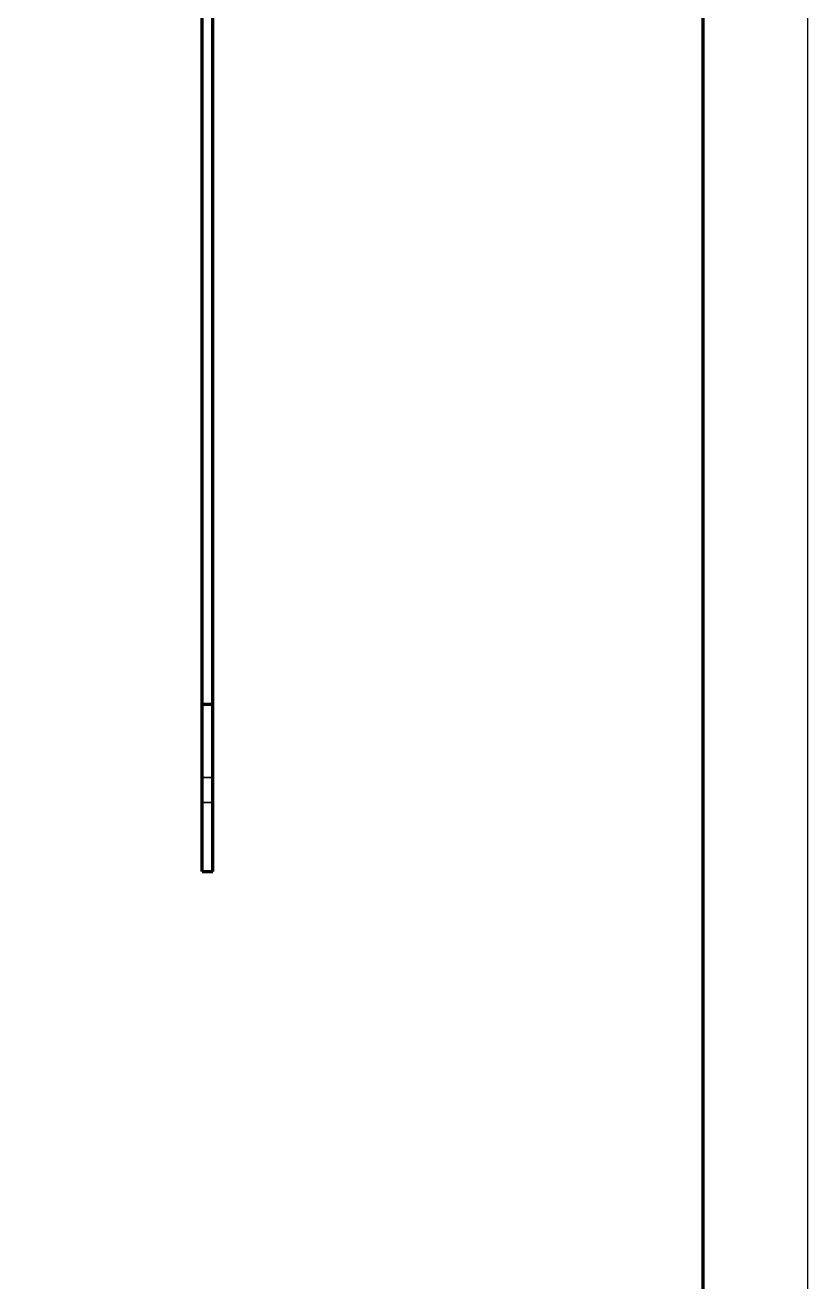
# Model space of a CAD drawing. Header units: millimetres. Extents: x 0 to 420, y 0 to 297.
# Drawn here: x 382.6 to 420, y 104.5 to 164.5 of the extents above; entities that cross this region are included whole.
import ezdxf

# ---------------------------------------------------------------- set-up
doc = ezdxf.new("R2010")
doc.units = ezdxf.units.MM
doc.linetypes.add('DASHED', pattern=[1.524, 1.27, -0.254])

msp = doc.modelspace()

# ---------------------------------------------------------------- linework, layer by layer
at = {"color": 1, "lineweight": 70}
for p, q in [((391.094, 132.1), (391.094, 256.5)), ((391.594, 132.1), (391.594, 256.5)), ((391.094, 124.1), (391.094, 132.1)), ((391.094, 132.1), (391.594, 132.1)), ((391.594, 124.1), (391.594, 132.1)), ((391.094, 124.1), (391.594, 124.1))]:
    msp.add_line(p, q, dxfattribs=at)
at = {"color": 5, "linetype": 'DASHED', "lineweight": 35}
for p, q in [((391.094, 132.1), (391.094, 256.5)), ((391.594, 132.1), (391.594, 256.5)), ((391.094, 184.1), (391.094, 124.1)), ((391.094, 124.1), (391.094, 184.1)), ((391.594, 124.1), (391.594, 184.1)), ((391.594, 184.1), (391.594, 124.1)), ((391.094, 163.314), (391.094, 163.324)), ((391.094, 163.324), (391.094, 163.324)), ((391.094, 163.324), (391.094, 163.322)), ((391.094, 163.322), (391.094, 163.324)), ((391.094, 163.324), (391.094, 163.324)), ((391.094, 163.324), (391.094, 163.314)), ((391.094, 163.322), (391.094, 163.32)), ((391.094, 163.32), (391.094, 163.322)), ((391.094, 163.32), (391.094, 163.317)), ((391.094, 163.317), (391.094, 163.32)), ((391.094, 163.317), (391.094, 163.313)), ((391.094, 163.313), (391.094, 163.317)), ((391.094, 163.283), (391.094, 163.314)), ((391.094, 163.314), (391.094, 163.283)), ((391.094, 163.313), (391.094, 163.308)), ((391.094, 163.308), (391.094, 163.313)), ((391.094, 163.308), (391.094, 163.302)), ((391.094, 163.302), (391.094, 163.308)), ((391.094, 163.302), (391.094, 163.296)), ((391.094, 163.296), (391.094, 163.302)), ((391.094, 163.296), (391.094, 163.288)), ((391.094, 163.288), (391.094, 163.296)), ((391.094, 163.288), (391.094, 163.28)), ((391.094, 163.28), (391.094, 163.288)), ((391.094, 163.233), (391.094, 163.283)), ((391.094, 163.283), (391.094, 163.233)), ((391.094, 163.28), (391.094, 163.271)), ((391.094, 163.271), (391.094, 163.28)), ((391.094, 163.271), (391.094, 163.261)), ((391.094, 163.261), (391.094, 163.271)), ((391.094, 163.261), (391.094, 163.25)), ((391.094, 163.25), (391.094, 163.261)), ((391.594, 163.314), (391.594, 163.324)), ((391.594, 163.324), (391.594, 163.324)), ((391.594, 163.324), (391.594, 163.322)), ((391.594, 163.322), (391.594, 163.324)), ((391.594, 163.324), (391.594, 163.324)), ((391.594, 163.324), (391.594, 163.314)), ((391.594, 163.322), (391.594, 163.32)), ((391.594, 163.32), (391.594, 163.322)), ((391.594, 163.32), (391.594, 163.317)), ((391.594, 163.317), (391.594, 163.32)), ((391.594, 163.317), (391.594, 163.313)), ((391.594, 163.313), (391.594, 163.317)), ((391.594, 163.283), (391.594, 163.314)), ((391.594, 163.314), (391.594, 163.283)), ((391.594, 163.313), (391.594, 163.308)), ((391.594, 163.308), (391.594, 163.313)), ((391.594, 163.308), (391.594, 163.302)), ((391.594, 163.302), (391.594, 163.308)), ((391.594, 163.302), (391.594, 163.296)), ((391.594, 163.296), (391.594, 163.302)), ((391.594, 163.296), (391.594, 163.288)), ((391.594, 163.288), (391.594, 163.296)), ((391.594, 163.288), (391.594, 163.28)), ((391.594, 163.28), (391.594, 163.288)), ((391.594, 163.233), (391.594, 163.283)), ((391.594, 163.283), (391.594, 163.233)), ((391.594, 163.28), (391.594, 163.271)), ((391.594, 163.271), (391.594, 163.28)), ((391.594, 163.271), (391.594, 163.261)), ((391.594, 163.261), (391.594, 163.271)), ((391.594, 163.261), (391.594, 163.25)), ((391.594, 163.25), (391.594, 163.261)), ((391.094, 163.25), (391.094, 163.238)), ((391.094, 163.238), (391.094, 163.25)), ((391.094, 163.238), (391.094, 162.62)), ((391.094, 162.62), (391.094, 163.238)), ((391.094, 163.166), (391.094, 163.233)), ((391.094, 163.233), (391.094, 163.166)), ((391.094, 163.083), (391.094, 163.166)), ((391.094, 163.166), (391.094, 163.083)), ((391.094, 162.988), (391.094, 163.083)), ((391.094, 163.083), (391.094, 162.988)), ((391.094, 162.884), (391.094, 162.988)), ((391.094, 162.988), (391.094, 162.884)), ((391.094, 162.775), (391.094, 162.884)), ((391.094, 162.884), (391.094, 162.775)), ((391.094, 162.664), (391.094, 162.775)), ((391.094, 162.775), (391.094, 162.664)), ((391.094, 162.554), (391.094, 162.664)), ((391.094, 162.664), (391.094, 162.554)), ((391.594, 163.25), (391.594, 163.238)), ((391.594, 163.238), (391.594, 163.25)), ((391.594, 163.238), (391.594, 162.62)), ((391.594, 162.62), (391.594, 163.238)), ((391.594, 163.166), (391.594, 163.233)), ((391.594, 163.233), (391.594, 163.166)), ((391.594, 163.083), (391.594, 163.166)), ((391.594, 163.166), (391.594, 163.083)), ((391.594, 162.988), (391.594, 163.083)), ((391.594, 163.083), (391.594, 162.988)), ((391.594, 162.884), (391.594, 162.988)), ((391.594, 162.988), (391.594, 162.884)), ((391.594, 162.775), (391.594, 162.884)), ((391.594, 162.884), (391.594, 162.775)), ((391.594, 162.664), (391.594, 162.775)), ((391.594, 162.775), (391.594, 162.664)), ((391.594, 162.554), (391.594, 162.664)), ((391.594, 162.664), (391.594, 162.554)), ((391.094, 162.62), (391.094, 162.554)), ((391.094, 162.554), (391.094, 162.62)), ((391.094, 162.451), (391.094, 162.554)), ((391.094, 162.554), (391.094, 162.473)), ((391.094, 162.554), (391.094, 162.451)), ((391.094, 162.473), (391.094, 162.554)), ((391.094, 162.473), (391.094, 162.379)), ((391.094, 162.379), (391.094, 162.473)), ((391.094, 162.357), (391.094, 162.451)), ((391.094, 162.451), (391.094, 162.357)), ((391.094, 162.379), (391.094, 162.276)), ((391.094, 162.276), (391.094, 162.379)), ((391.094, 162.276), (391.094, 162.357)), ((391.094, 162.357), (391.094, 162.276)), ((391.094, 162.21), (391.094, 162.276)), ((391.094, 162.276), (391.094, 162.166)), ((391.094, 162.276), (391.094, 162.21)), ((391.094, 162.166), (391.094, 162.276)), ((391.094, 161.592), (391.094, 162.21)), ((391.094, 162.21), (391.094, 161.592)), ((391.094, 162.166), (391.094, 162.055)), ((391.094, 162.055), (391.094, 162.166)), ((391.094, 162.055), (391.094, 161.946)), ((391.094, 161.946), (391.094, 162.055)), ((391.594, 162.62), (391.594, 162.554)), ((391.594, 162.554), (391.594, 162.62)), ((391.594, 162.451), (391.594, 162.554)), ((391.594, 162.554), (391.594, 162.473)), ((391.594, 162.554), (391.594, 162.451)), ((391.594, 162.473), (391.594, 162.554)), ((391.594, 162.473), (391.594, 162.379)), ((391.594, 162.379), (391.594, 162.473)), ((391.594, 162.357), (391.594, 162.451)), ((391.594, 162.451), (391.594, 162.357)), ((391.594, 162.379), (391.594, 162.276)), ((391.594, 162.276), (391.594, 162.379)), ((391.594, 162.276), (391.594, 162.357)), ((391.594, 162.357), (391.594, 162.276)), ((391.594, 162.21), (391.594, 162.276)), ((391.594, 162.276), (391.594, 162.166)), ((391.594, 162.276), (391.594, 162.21)), ((391.594, 162.166), (391.594, 162.276)), ((391.594, 161.592), (391.594, 162.21)), ((391.594, 162.21), (391.594, 161.592)), ((391.594, 162.166), (391.594, 162.055)), ((391.594, 162.055), (391.594, 162.166)), ((391.594, 162.055), (391.594, 161.946)), ((391.594, 161.946), (391.594, 162.055)), ((391.094, 161.946), (391.094, 161.842)), ((391.094, 161.842), (391.094, 161.946)), ((391.094, 161.842), (391.094, 161.747)), ((391.094, 161.747), (391.094, 161.842)), ((391.094, 161.747), (391.094, 161.664)), ((391.094, 161.664), (391.094, 161.747)), ((391.094, 161.664), (391.094, 161.597)), ((391.094, 161.597), (391.094, 161.664)), ((391.094, 161.597), (391.094, 161.547)), ((391.094, 161.547), (391.094, 161.597)), ((391.094, 161.58), (391.094, 161.592)), ((391.094, 161.592), (391.094, 161.58)), ((391.094, 161.569), (391.094, 161.58)), ((391.094, 161.58), (391.094, 161.569)), ((391.094, 161.559), (391.094, 161.569)), ((391.094, 161.569), (391.094, 161.559)), ((391.094, 161.55), (391.094, 161.559)), ((391.094, 161.559), (391.094, 161.55)), ((391.094, 161.542), (391.094, 161.55)), ((391.094, 161.55), (391.094, 161.542)), ((391.094, 161.547), (391.094, 161.516)), ((391.094, 161.516), (391.094, 161.547)), ((391.094, 161.534), (391.094, 161.542)), ((391.094, 161.542), (391.094, 161.534)), ((391.094, 161.528), (391.094, 161.534)), ((391.094, 161.534), (391.094, 161.528)), ((391.094, 161.522), (391.094, 161.528)), ((391.094, 161.528), (391.094, 161.522)), ((391.094, 161.517), (391.094, 161.522)), ((391.094, 161.522), (391.094, 161.517)), ((391.094, 161.513), (391.094, 161.517)), ((391.094, 161.517), (391.094, 161.513)), ((391.094, 161.516), (391.094, 161.506)), ((391.094, 161.506), (391.094, 161.516)), ((391.094, 161.51), (391.094, 161.513)), ((391.094, 161.513), (391.094, 161.51)), ((391.094, 161.508), (391.094, 161.51)), ((391.094, 161.51), (391.094, 161.508)), ((391.094, 161.506), (391.094, 161.508)), ((391.094, 161.508), (391.094, 161.506)), ((391.094, 161.506), (391.094, 161.506)), ((391.094, 161.506), (391.094, 161.506)), ((391.594, 161.946), (391.594, 161.842)), ((391.594, 161.842), (391.594, 161.946)), ((391.594, 161.842), (391.594, 161.747)), ((391.594, 161.747), (391.594, 161.842)), ((391.594, 161.747), (391.594, 161.664)), ((391.594, 161.664), (391.594, 161.747)), ((391.594, 161.664), (391.594, 161.597)), ((391.594, 161.597), (391.594, 161.664)), ((391.594, 161.597), (391.594, 161.547)), ((391.594, 161.547), (391.594, 161.597)), ((391.594, 161.58), (391.594, 161.592)), ((391.594, 161.592), (391.594, 161.58)), ((391.594, 161.569), (391.594, 161.58)), ((391.594, 161.58), (391.594, 161.569)), ((391.594, 161.559), (391.594, 161.569)), ((391.594, 161.569), (391.594, 161.559)), ((391.594, 161.55), (391.594, 161.559)), ((391.594, 161.559), (391.594, 161.55)), ((391.594, 161.542), (391.594, 161.55)), ((391.594, 161.55), (391.594, 161.542)), ((391.594, 161.547), (391.594, 161.516)), ((391.594, 161.516), (391.594, 161.547)), ((391.594, 161.534), (391.594, 161.542)), ((391.594, 161.542), (391.594, 161.534)), ((391.594, 161.528), (391.594, 161.534)), ((391.594, 161.534), (391.594, 161.528)), ((391.594, 161.522), (391.594, 161.528)), ((391.594, 161.528), (391.594, 161.522)), ((391.594, 161.517), (391.594, 161.522)), ((391.594, 161.522), (391.594, 161.517)), ((391.594, 161.513), (391.594, 161.517)), ((391.594, 161.517), (391.594, 161.513)), ((391.594, 161.516), (391.594, 161.506)), ((391.594, 161.506), (391.594, 161.516)), ((391.594, 161.51), (391.594, 161.513)), ((391.594, 161.513), (391.594, 161.51)), ((391.594, 161.508), (391.594, 161.51)), ((391.594, 161.51), (391.594, 161.508)), ((391.594, 161.506), (391.594, 161.508)), ((391.594, 161.508), (391.594, 161.506)), ((391.594, 161.506), (391.594, 161.506)), ((391.594, 161.506), (391.594, 161.506)), ((391.094, 160.746), (391.094, 160.75)), ((391.094, 160.75), (391.094, 160.734)), ((391.094, 160.734), (391.094, 160.75)), ((391.094, 160.75), (391.094, 160.746)), ((391.094, 160.734), (391.094, 160.746)), ((391.094, 160.746), (391.094, 160.734)), ((391.094, 160.714), (391.094, 160.734)), ((391.094, 160.734), (391.094, 160.686)), ((391.094, 160.686), (391.094, 160.734)), ((391.094, 160.734), (391.094, 160.714)), ((391.094, 160.686), (391.094, 160.714)), ((391.094, 160.714), (391.094, 160.686)), ((391.094, 160.65), (391.094, 160.686)), ((391.094, 160.686), (391.094, 160.608)), ((391.094, 160.608), (391.094, 160.686)), ((391.094, 160.686), (391.094, 160.65)), ((391.094, 160.608), (391.094, 160.65)), ((391.094, 160.65), (391.094, 160.608)), ((391.094, 160.56), (391.094, 160.608)), ((391.094, 160.608), (391.094, 160.505)), ((391.094, 160.505), (391.094, 160.608)), ((391.094, 160.608), (391.094, 160.56)), ((391.094, 160.505), (391.094, 160.56)), ((391.094, 160.56), (391.094, 160.505)), ((391.094, 160.446), (391.094, 160.505)), ((391.094, 160.505), (391.094, 160.382)), ((391.094, 160.382), (391.094, 160.505)), ((391.094, 160.505), (391.094, 160.446)), ((391.094, 160.382), (391.094, 160.446)), ((391.094, 160.446), (391.094, 160.382)), ((391.094, 160.315), (391.094, 160.382)), ((391.094, 160.382), (391.094, 160.245)), ((391.094, 160.245), (391.094, 160.382)), ((391.094, 160.382), (391.094, 160.315)), ((391.094, 160.245), (391.094, 160.315)), ((391.094, 160.315), (391.094, 160.245)), ((391.594, 160.734), (391.594, 160.75)), ((391.594, 160.75), (391.594, 160.746)), ((391.594, 160.746), (391.594, 160.75)), ((391.594, 160.75), (391.594, 160.734)), ((391.594, 160.746), (391.594, 160.734)), ((391.594, 160.734), (391.594, 160.746)), ((391.594, 160.686), (391.594, 160.734)), ((391.594, 160.734), (391.594, 160.714)), ((391.594, 160.714), (391.594, 160.734)), ((391.594, 160.734), (391.594, 160.686)), ((391.594, 160.714), (391.594, 160.686)), ((391.594, 160.686), (391.594, 160.714)), ((391.594, 160.608), (391.594, 160.686)), ((391.594, 160.686), (391.594, 160.65)), ((391.594, 160.65), (391.594, 160.686)), ((391.594, 160.686), (391.594, 160.608)), ((391.594, 160.65), (391.594, 160.608)), ((391.594, 160.608), (391.594, 160.65)), ((391.594, 160.505), (391.594, 160.608)), ((391.594, 160.608), (391.594, 160.56)), ((391.594, 160.56), (391.594, 160.608)), ((391.594, 160.608), (391.594, 160.505)), ((391.594, 160.56), (391.594, 160.505)), ((391.594, 160.505), (391.594, 160.56)), ((391.594, 160.382), (391.594, 160.505)), ((391.594, 160.505), (391.594, 160.446)), ((391.594, 160.446), (391.594, 160.505)), ((391.594, 160.505), (391.594, 160.382)), ((391.594, 160.446), (391.594, 160.382)), ((391.594, 160.382), (391.594, 160.446)), ((391.594, 160.245), (391.594, 160.382)), ((391.594, 160.382), (391.594, 160.315)), ((391.594, 160.315), (391.594, 160.382)), ((391.594, 160.382), (391.594, 160.245)), ((391.594, 160.315), (391.594, 160.245)), ((391.594, 160.245), (391.594, 160.315)), ((391.094, 160.173), (391.094, 160.245)), ((391.094, 160.245), (391.094, 160.1)), ((391.094, 160.1), (391.094, 160.245)), ((391.094, 160.245), (391.094, 160.173)), ((391.094, 160.1), (391.094, 160.173)), ((391.094, 160.173), (391.094, 160.1)), ((391.094, 160.1), (391.094, 159.955)), ((391.094, 160.027), (391.094, 160.1)), ((391.094, 160.1), (391.094, 160.027)), ((391.094, 159.955), (391.094, 160.1)), ((391.094, 159.955), (391.094, 160.027)), ((391.094, 160.027), (391.094, 159.955)), ((391.094, 159.955), (391.094, 159.818)), ((391.094, 159.885), (391.094, 159.955)), ((391.094, 159.955), (391.094, 159.885)), ((391.094, 159.818), (391.094, 159.955)), ((391.094, 159.818), (391.094, 159.885)), ((391.094, 159.885), (391.094, 159.818)), ((391.094, 159.818), (391.094, 159.695)), ((391.094, 159.754), (391.094, 159.818)), ((391.094, 159.818), (391.094, 159.754)), ((391.094, 159.695), (391.094, 159.818)), ((391.094, 159.695), (391.094, 159.754)), ((391.094, 159.754), (391.094, 159.695)), ((391.094, 159.695), (391.094, 159.592)), ((391.094, 159.64), (391.094, 159.695)), ((391.094, 159.695), (391.094, 159.64)), ((391.094, 159.592), (391.094, 159.695)), ((391.594, 160.1), (391.594, 160.245)), ((391.594, 160.245), (391.594, 160.173)), ((391.594, 160.173), (391.594, 160.245)), ((391.594, 160.245), (391.594, 160.1)), ((391.594, 160.173), (391.594, 160.1)), ((391.594, 160.1), (391.594, 160.173)), ((391.594, 160.1), (391.594, 160.027)), ((391.594, 159.955), (391.594, 160.1)), ((391.594, 160.1), (391.594, 159.955)), ((391.594, 160.027), (391.594, 160.1)), ((391.594, 160.027), (391.594, 159.955)), ((391.594, 159.955), (391.594, 160.027)), ((391.594, 159.955), (391.594, 159.885)), ((391.594, 159.818), (391.594, 159.955)), ((391.594, 159.955), (391.594, 159.818)), ((391.594, 159.885), (391.594, 159.955)), ((391.594, 159.885), (391.594, 159.818)), ((391.594, 159.818), (391.594, 159.885)), ((391.594, 159.818), (391.594, 159.754)), ((391.594, 159.695), (391.594, 159.818)), ((391.594, 159.818), (391.594, 159.695)), ((391.594, 159.754), (391.594, 159.818)), ((391.594, 159.754), (391.594, 159.695)), ((391.594, 159.695), (391.594, 159.754)), ((391.594, 159.695), (391.594, 159.64)), ((391.594, 159.592), (391.594, 159.695)), ((391.594, 159.695), (391.594, 159.592)), ((391.594, 159.64), (391.594, 159.695)), ((391.094, 159.592), (391.094, 159.64)), ((391.094, 159.64), (391.094, 159.592)), ((391.094, 159.592), (391.094, 159.514)), ((391.094, 159.55), (391.094, 159.592)), ((391.094, 159.592), (391.094, 159.55)), ((391.094, 159.514), (391.094, 159.592)), ((391.094, 159.514), (391.094, 159.55)), ((391.094, 159.55), (391.094, 159.514)), ((391.094, 159.514), (391.094, 159.466)), ((391.094, 159.486), (391.094, 159.514)), ((391.094, 159.514), (391.094, 159.486)), ((391.094, 159.466), (391.094, 159.514)), ((391.094, 159.466), (391.094, 159.486)), ((391.094, 159.486), (391.094, 159.466)), ((391.094, 159.466), (391.094, 159.45)), ((391.094, 159.454), (391.094, 159.466)), ((391.094, 159.466), (391.094, 159.454)), ((391.094, 159.45), (391.094, 159.466)), ((391.094, 159.45), (391.094, 159.454)), ((391.094, 159.454), (391.094, 159.45)), ((391.594, 159.64), (391.594, 159.592)), ((391.594, 159.592), (391.594, 159.64)), ((391.594, 159.592), (391.594, 159.55)), ((391.594, 159.514), (391.594, 159.592)), ((391.594, 159.592), (391.594, 159.514)), ((391.594, 159.55), (391.594, 159.592)), ((391.594, 159.55), (391.594, 159.514)), ((391.594, 159.514), (391.594, 159.55)), ((391.594, 159.514), (391.594, 159.486)), ((391.594, 159.466), (391.594, 159.514)), ((391.594, 159.514), (391.594, 159.466)), ((391.594, 159.486), (391.594, 159.514)), ((391.594, 159.486), (391.594, 159.466)), ((391.594, 159.466), (391.594, 159.486)), ((391.594, 159.466), (391.594, 159.454)), ((391.594, 159.45), (391.594, 159.466)), ((391.594, 159.466), (391.594, 159.45)), ((391.594, 159.454), (391.594, 159.466)), ((391.594, 159.454), (391.594, 159.45)), ((391.594, 159.45), (391.594, 159.454)), ((391.094, 148.742), (391.094, 148.752)), ((391.094, 148.752), (391.094, 148.752)), ((391.094, 148.752), (391.094, 148.75)), ((391.094, 148.75), (391.094, 148.752)), ((391.094, 148.752), (391.094, 148.752)), ((391.094, 148.752), (391.094, 148.742)), ((391.094, 148.746), (391.094, 148.75)), ((391.094, 148.75), (391.094, 148.734)), ((391.094, 148.734), (391.094, 148.75)), ((391.094, 148.75), (391.094, 148.746)), ((391.094, 148.75), (391.094, 148.748)), ((391.094, 148.748), (391.094, 148.75)), ((391.094, 148.748), (391.094, 148.745)), ((391.094, 148.745), (391.094, 148.748)), ((391.094, 148.734), (391.094, 148.746)), ((391.094, 148.746), (391.094, 148.734)), ((391.094, 148.745), (391.094, 148.741)), ((391.094, 148.741), (391.094, 148.745)), ((391.094, 148.711), (391.094, 148.742)), ((391.094, 148.742), (391.094, 148.711)), ((391.094, 148.741), (391.094, 148.736)), ((391.094, 148.736), (391.094, 148.741)), ((391.094, 148.736), (391.094, 148.73)), ((391.094, 148.73), (391.094, 148.736)), ((391.094, 148.714), (391.094, 148.734)), ((391.094, 148.734), (391.094, 148.686)), ((391.094, 148.686), (391.094, 148.734)), ((391.094, 148.734), (391.094, 148.714)), ((391.094, 148.73), (391.094, 148.724)), ((391.094, 148.724), (391.094, 148.73)), ((391.094, 148.724), (391.094, 148.716)), ((391.094, 148.716), (391.094, 148.724)), ((391.094, 148.716), (391.094, 148.708)), ((391.094, 148.708), (391.094, 148.716)), ((391.094, 148.686), (391.094, 148.714)), ((391.094, 148.714), (391.094, 148.686)), ((391.094, 148.661), (391.094, 148.711)), ((391.094, 148.711), (391.094, 148.661)), ((391.094, 148.708), (391.094, 148.699)), ((391.094, 148.699), (391.094, 148.708)), ((391.094, 148.699), (391.094, 148.689)), ((391.094, 148.689), (391.094, 148.699)), ((391.094, 148.689), (391.094, 148.678)), ((391.094, 148.678), (391.094, 148.689)), ((391.094, 148.65), (391.094, 148.686)), ((391.094, 148.686), (391.094, 148.608)), ((391.094, 148.608), (391.094, 148.686)), ((391.094, 148.686), (391.094, 148.65)), ((391.094, 148.678), (391.094, 148.666)), ((391.094, 148.666), (391.094, 148.678)), ((391.094, 148.666), (391.094, 148.048)), ((391.094, 148.048), (391.094, 148.666)), ((391.094, 148.594), (391.094, 148.661)), ((391.094, 148.661), (391.094, 148.594)), ((391.094, 148.608), (391.094, 148.65)), ((391.094, 148.65), (391.094, 148.608)), ((391.094, 148.56), (391.094, 148.608)), ((391.094, 148.608), (391.094, 148.505)), ((391.094, 148.505), (391.094, 148.608)), ((391.094, 148.608), (391.094, 148.56)), ((391.094, 148.511), (391.094, 148.594)), ((391.094, 148.594), (391.094, 148.511)), ((391.094, 148.505), (391.094, 148.56)), ((391.094, 148.56), (391.094, 148.505)), ((391.094, 148.417), (391.094, 148.511)), ((391.094, 148.511), (391.094, 148.417)), ((391.094, 148.446), (391.094, 148.505)), ((391.094, 148.505), (391.094, 148.382)), ((391.094, 148.382), (391.094, 148.505)), ((391.094, 148.505), (391.094, 148.446)), ((391.094, 148.382), (391.094, 148.446)), ((391.094, 148.446), (391.094, 148.382)), ((391.094, 148.313), (391.094, 148.417)), ((391.094, 148.417), (391.094, 148.313)), ((391.094, 148.315), (391.094, 148.382)), ((391.094, 148.382), (391.094, 148.245)), ((391.094, 148.245), (391.094, 148.382)), ((391.094, 148.382), (391.094, 148.315)), ((391.094, 148.245), (391.094, 148.315)), ((391.094, 148.315), (391.094, 148.245)), ((391.094, 148.203), (391.094, 148.313)), ((391.094, 148.313), (391.094, 148.203)), ((391.594, 148.742), (391.594, 148.752)), ((391.594, 148.752), (391.594, 148.752)), ((391.594, 148.752), (391.594, 148.75)), ((391.594, 148.75), (391.594, 148.752)), ((391.594, 148.752), (391.594, 148.752)), ((391.594, 148.752), (391.594, 148.742)), ((391.594, 148.734), (391.594, 148.75)), ((391.594, 148.75), (391.594, 148.746)), ((391.594, 148.746), (391.594, 148.75)), ((391.594, 148.75), (391.594, 148.734)), ((391.594, 148.75), (391.594, 148.748)), ((391.594, 148.748), (391.594, 148.75)), ((391.594, 148.748), (391.594, 148.745)), ((391.594, 148.745), (391.594, 148.748)), ((391.594, 148.746), (391.594, 148.734)), ((391.594, 148.734), (391.594, 148.746)), ((391.594, 148.745), (391.594, 148.741)), ((391.594, 148.741), (391.594, 148.745)), ((391.594, 148.711), (391.594, 148.742)), ((391.594, 148.742), (391.594, 148.711)), ((391.594, 148.741), (391.594, 148.736)), ((391.594, 148.736), (391.594, 148.741)), ((391.594, 148.736), (391.594, 148.73)), ((391.594, 148.73), (391.594, 148.736)), ((391.594, 148.686), (391.594, 148.734)), ((391.594, 148.734), (391.594, 148.714)), ((391.594, 148.714), (391.594, 148.734)), ((391.594, 148.734), (391.594, 148.686)), ((391.594, 148.73), (391.594, 148.724)), ((391.594, 148.724), (391.594, 148.73)), ((391.594, 148.724), (391.594, 148.716)), ((391.594, 148.716), (391.594, 148.724)), ((391.594, 148.716), (391.594, 148.708)), ((391.594, 148.708), (391.594, 148.716)), ((391.594, 148.714), (391.594, 148.686)), ((391.594, 148.686), (391.594, 148.714)), ((391.594, 148.661), (391.594, 148.711)), ((391.594, 148.711), (391.594, 148.661)), ((391.594, 148.708), (391.594, 148.699)), ((391.594, 148.699), (391.594, 148.708)), ((391.594, 148.699), (391.594, 148.689)), ((391.594, 148.689), (391.594, 148.699)), ((391.594, 148.689), (391.594, 148.678)), ((391.594, 148.678), (391.594, 148.689)), ((391.594, 148.608), (391.594, 148.686)), ((391.594, 148.686), (391.594, 148.65)), ((391.594, 148.65), (391.594, 148.686)), ((391.594, 148.686), (391.594, 148.608)), ((391.594, 148.678), (391.594, 148.666)), ((391.594, 148.666), (391.594, 148.678)), ((391.594, 148.666), (391.594, 148.048)), ((391.594, 148.048), (391.594, 148.666)), ((391.594, 148.594), (391.594, 148.661)), ((391.594, 148.661), (391.594, 148.594)), ((391.594, 148.65), (391.594, 148.608)), ((391.594, 148.608), (391.594, 148.65)), ((391.594, 148.505), (391.594, 148.608)), ((391.594, 148.608), (391.594, 148.56)), ((391.594, 148.56), (391.594, 148.608)), ((391.594, 148.608), (391.594, 148.505)), ((391.594, 148.511), (391.594, 148.594)), ((391.594, 148.594), (391.594, 148.511)), ((391.594, 148.56), (391.594, 148.505)), ((391.594, 148.505), (391.594, 148.56)), ((391.594, 148.417), (391.594, 148.511)), ((391.594, 148.511), (391.594, 148.417)), ((391.594, 148.382), (391.594, 148.505)), ((391.594, 148.505), (391.594, 148.446)), ((391.594, 148.446), (391.594, 148.505)), ((391.594, 148.505), (391.594, 148.382)), ((391.594, 148.446), (391.594, 148.382)), ((391.594, 148.382), (391.594, 148.446)), ((391.594, 148.313), (391.594, 148.417)), ((391.594, 148.417), (391.594, 148.313)), ((391.594, 148.245), (391.594, 148.382)), ((391.594, 148.382), (391.594, 148.315)), ((391.594, 148.315), (391.594, 148.382)), ((391.594, 148.382), (391.594, 148.245)), ((391.594, 148.315), (391.594, 148.245)), ((391.594, 148.245), (391.594, 148.315)), ((391.594, 148.203), (391.594, 148.313)), ((391.594, 148.313), (391.594, 148.203)), ((391.094, 148.173), (391.094, 148.245)), ((391.094, 148.245), (391.094, 148.1)), ((391.094, 148.1), (391.094, 148.245)), ((391.094, 148.245), (391.094, 148.173)), ((391.094, 148.092), (391.094, 148.203)), ((391.094, 148.203), (391.094, 148.092)), ((391.094, 148.1), (391.094, 148.173)), ((391.094, 148.173), (391.094, 148.1)), ((391.094, 148.1), (391.094, 147.955)), ((391.094, 148.027), (391.094, 148.1)), ((391.094, 148.1), (391.094, 148.027)), ((391.094, 147.955), (391.094, 148.1)), ((391.094, 147.983), (391.094, 148.092)), ((391.094, 148.092), (391.094, 147.983)), ((391.094, 148.048), (391.094, 147.983)), ((391.094, 147.983), (391.094, 148.048)), ((391.094, 147.955), (391.094, 148.027)), ((391.094, 148.027), (391.094, 147.955)), ((391.094, 147.879), (391.094, 147.983)), ((391.094, 147.983), (391.094, 147.901)), ((391.094, 147.983), (391.094, 147.879)), ((391.094, 147.901), (391.094, 147.983)), ((391.094, 147.955), (391.094, 147.818)), ((391.094, 147.885), (391.094, 147.955)), ((391.094, 147.955), (391.094, 147.885)), ((391.094, 147.818), (391.094, 147.955)), ((391.094, 147.901), (391.094, 147.807)), ((391.094, 147.807), (391.094, 147.901)), ((391.094, 147.818), (391.094, 147.885)), ((391.094, 147.885), (391.094, 147.818)), ((391.094, 147.785), (391.094, 147.879)), ((391.094, 147.879), (391.094, 147.785)), ((391.094, 147.818), (391.094, 147.695)), ((391.094, 147.754), (391.094, 147.818)), ((391.094, 147.818), (391.094, 147.754)), ((391.094, 147.695), (391.094, 147.818)), ((391.094, 147.807), (391.094, 147.704)), ((391.094, 147.704), (391.094, 147.807)), ((391.094, 147.704), (391.094, 147.785)), ((391.094, 147.785), (391.094, 147.704)), ((391.094, 147.695), (391.094, 147.754)), ((391.094, 147.754), (391.094, 147.695)), ((391.094, 147.638), (391.094, 147.704)), ((391.094, 147.704), (391.094, 147.595)), ((391.094, 147.704), (391.094, 147.638)), ((391.094, 147.595), (391.094, 147.704)), ((391.094, 147.695), (391.094, 147.592)), ((391.094, 147.64), (391.094, 147.695)), ((391.094, 147.695), (391.094, 147.64)), ((391.094, 147.592), (391.094, 147.695)), ((391.594, 148.1), (391.594, 148.245)), ((391.594, 148.245), (391.594, 148.173)), ((391.594, 148.173), (391.594, 148.245)), ((391.594, 148.245), (391.594, 148.1)), ((391.594, 148.092), (391.594, 148.203)), ((391.594, 148.203), (391.594, 148.092)), ((391.594, 148.173), (391.594, 148.1)), ((391.594, 148.1), (391.594, 148.173)), ((391.594, 148.1), (391.594, 148.027)), ((391.594, 147.955), (391.594, 148.1)), ((391.594, 148.1), (391.594, 147.955)), ((391.594, 148.027), (391.594, 148.1)), ((391.594, 147.983), (391.594, 148.092)), ((391.594, 148.092), (391.594, 147.983)), ((391.594, 148.048), (391.594, 147.983)), ((391.594, 147.983), (391.594, 148.048)), ((391.594, 148.027), (391.594, 147.955)), ((391.594, 147.955), (391.594, 148.027)), ((391.594, 147.879), (391.594, 147.983)), ((391.594, 147.983), (391.594, 147.901)), ((391.594, 147.983), (391.594, 147.879)), ((391.594, 147.901), (391.594, 147.983)), ((391.594, 147.955), (391.594, 147.885)), ((391.594, 147.818), (391.594, 147.955)), ((391.594, 147.955), (391.594, 147.818)), ((391.594, 147.885), (391.594, 147.955)), ((391.594, 147.901), (391.594, 147.807)), ((391.594, 147.807), (391.594, 147.901)), ((391.594, 147.885), (391.594, 147.818)), ((391.594, 147.818), (391.594, 147.885)), ((391.594, 147.785), (391.594, 147.879)), ((391.594, 147.879), (391.594, 147.785)), ((391.594, 147.818), (391.594, 147.754)), ((391.594, 147.695), (391.594, 147.818)), ((391.594, 147.818), (391.594, 147.695)), ((391.594, 147.754), (391.594, 147.818)), ((391.594, 147.807), (391.594, 147.704)), ((391.594, 147.704), (391.594, 147.807)), ((391.594, 147.704), (391.594, 147.785)), ((391.594, 147.785), (391.594, 147.704)), ((391.594, 147.754), (391.594, 147.695)), ((391.594, 147.695), (391.594, 147.754)), ((391.594, 147.638), (391.594, 147.704)), ((391.594, 147.704), (391.594, 147.595)), ((391.594, 147.704), (391.594, 147.638)), ((391.594, 147.595), (391.594, 147.704)), ((391.594, 147.695), (391.594, 147.64)), ((391.594, 147.592), (391.594, 147.695)), ((391.594, 147.695), (391.594, 147.592)), ((391.594, 147.64), (391.594, 147.695)), ((391.094, 147.592), (391.094, 147.64)), ((391.094, 147.64), (391.094, 147.592)), ((391.094, 147.02), (391.094, 147.638)), ((391.094, 147.638), (391.094, 147.02)), ((391.094, 147.595), (391.094, 147.483)), ((391.094, 147.483), (391.094, 147.595)), ((391.094, 147.592), (391.094, 147.514)), ((391.094, 147.55), (391.094, 147.592)), ((391.094, 147.592), (391.094, 147.55)), ((391.094, 147.514), (391.094, 147.592)), ((391.094, 147.514), (391.094, 147.55)), ((391.094, 147.55), (391.094, 147.514)), ((391.094, 147.514), (391.094, 147.466)), ((391.094, 147.486), (391.094, 147.514)), ((391.094, 147.514), (391.094, 147.486)), ((391.094, 147.466), (391.094, 147.514)), ((391.094, 147.466), (391.094, 147.486)), ((391.094, 147.486), (391.094, 147.466)), ((391.094, 147.483), (391.094, 147.374)), ((391.094, 147.374), (391.094, 147.483)), ((391.094, 147.466), (391.094, 147.45)), ((391.094, 147.454), (391.094, 147.466)), ((391.094, 147.466), (391.094, 147.454)), ((391.094, 147.45), (391.094, 147.466)), ((391.094, 147.45), (391.094, 147.454)), ((391.094, 147.454), (391.094, 147.45)), ((391.094, 147.374), (391.094, 147.27)), ((391.094, 147.27), (391.094, 147.374)), ((391.094, 147.27), (391.094, 147.175)), ((391.094, 147.175), (391.094, 147.27)), ((391.094, 147.175), (391.094, 147.092)), ((391.094, 147.092), (391.094, 147.175)), ((391.094, 147.092), (391.094, 147.025)), ((391.094, 147.025), (391.094, 147.092)), ((391.594, 147.64), (391.594, 147.592)), ((391.594, 147.592), (391.594, 147.64)), ((391.594, 147.02), (391.594, 147.638)), ((391.594, 147.638), (391.594, 147.02)), ((391.594, 147.595), (391.594, 147.483)), ((391.594, 147.483), (391.594, 147.595)), ((391.594, 147.592), (391.594, 147.55)), ((391.594, 147.514), (391.594, 147.592)), ((391.594, 147.592), (391.594, 147.514)), ((391.594, 147.55), (391.594, 147.592)), ((391.594, 147.55), (391.594, 147.514)), ((391.594, 147.514), (391.594, 147.55)), ((391.594, 147.514), (391.594, 147.486)), ((391.594, 147.466), (391.594, 147.514)), ((391.594, 147.514), (391.594, 147.466)), ((391.594, 147.486), (391.594, 147.514)), ((391.594, 147.486), (391.594, 147.466)), ((391.594, 147.466), (391.594, 147.486)), ((391.594, 147.483), (391.594, 147.374)), ((391.594, 147.374), (391.594, 147.483)), ((391.594, 147.466), (391.594, 147.454)), ((391.594, 147.45), (391.594, 147.466)), ((391.594, 147.466), (391.594, 147.45)), ((391.594, 147.454), (391.594, 147.466)), ((391.594, 147.454), (391.594, 147.45)), ((391.594, 147.45), (391.594, 147.454)), ((391.594, 147.374), (391.594, 147.27)), ((391.594, 147.27), (391.594, 147.374)), ((391.594, 147.27), (391.594, 147.175)), ((391.594, 147.175), (391.594, 147.27)), ((391.594, 147.175), (391.594, 147.092)), ((391.594, 147.092), (391.594, 147.175)), ((391.594, 147.092), (391.594, 147.025)), ((391.594, 147.025), (391.594, 147.092)), ((391.094, 147.025), (391.094, 146.975)), ((391.094, 146.975), (391.094, 147.025)), ((391.094, 147.008), (391.094, 147.02)), ((391.094, 147.02), (391.094, 147.008)), ((391.094, 146.998), (391.094, 147.008)), ((391.094, 147.008), (391.094, 146.998)), ((391.094, 146.988), (391.094, 146.998)), ((391.094, 146.998), (391.094, 146.988)), ((391.094, 146.978), (391.094, 146.988)), ((391.094, 146.988), (391.094, 146.978)), ((391.094, 146.97), (391.094, 146.978)), ((391.094, 146.978), (391.094, 146.97)), ((391.094, 146.975), (391.094, 146.944)), ((391.094, 146.944), (391.094, 146.975)), ((391.094, 146.963), (391.094, 146.97)), ((391.094, 146.97), (391.094, 146.963)), ((391.094, 146.956), (391.094, 146.963)), ((391.094, 146.963), (391.094, 146.956)), ((391.094, 146.95), (391.094, 146.956)), ((391.094, 146.956), (391.094, 146.95)), ((391.094, 146.945), (391.094, 146.95)), ((391.094, 146.95), (391.094, 146.945)), ((391.094, 146.941), (391.094, 146.945)), ((391.094, 146.945), (391.094, 146.941)), ((391.094, 146.944), (391.094, 146.934)), ((391.094, 146.934), (391.094, 146.944)), ((391.094, 146.938), (391.094, 146.941)), ((391.094, 146.941), (391.094, 146.938)), ((391.094, 146.936), (391.094, 146.938)), ((391.094, 146.938), (391.094, 146.936)), ((391.094, 146.935), (391.094, 146.936)), ((391.094, 146.936), (391.094, 146.935)), ((391.094, 146.934), (391.094, 146.935)), ((391.094, 146.935), (391.094, 146.934)), ((391.594, 147.025), (391.594, 146.975)), ((391.594, 146.975), (391.594, 147.025)), ((391.594, 147.008), (391.594, 147.02)), ((391.594, 147.02), (391.594, 147.008)), ((391.594, 146.998), (391.594, 147.008)), ((391.594, 147.008), (391.594, 146.998)), ((391.594, 146.988), (391.594, 146.998)), ((391.594, 146.998), (391.594, 146.988)), ((391.594, 146.978), (391.594, 146.988)), ((391.594, 146.988), (391.594, 146.978)), ((391.594, 146.97), (391.594, 146.978)), ((391.594, 146.978), (391.594, 146.97)), ((391.594, 146.975), (391.594, 146.944)), ((391.594, 146.944), (391.594, 146.975)), ((391.594, 146.963), (391.594, 146.97)), ((391.594, 146.97), (391.594, 146.963)), ((391.594, 146.956), (391.594, 146.963)), ((391.594, 146.963), (391.594, 146.956)), ((391.594, 146.95), (391.594, 146.956)), ((391.594, 146.956), (391.594, 146.95)), ((391.594, 146.945), (391.594, 146.95)), ((391.594, 146.95), (391.594, 146.945)), ((391.594, 146.941), (391.594, 146.945)), ((391.594, 146.945), (391.594, 146.941)), ((391.594, 146.944), (391.594, 146.934)), ((391.594, 146.934), (391.594, 146.944)), ((391.594, 146.938), (391.594, 146.941)), ((391.594, 146.941), (391.594, 146.938)), ((391.594, 146.936), (391.594, 146.938)), ((391.594, 146.938), (391.594, 146.936)), ((391.594, 146.935), (391.594, 146.936)), ((391.594, 146.936), (391.594, 146.935)), ((391.594, 146.934), (391.594, 146.935)), ((391.594, 146.935), (391.594, 146.934)), ((391.094, 137.599), (391.094, 137.609)), ((391.094, 137.609), (391.094, 137.609)), ((391.094, 137.609), (391.094, 137.607)), ((391.094, 137.607), (391.094, 137.609)), ((391.094, 137.609), (391.094, 137.609)), ((391.094, 137.609), (391.094, 137.599)), ((391.094, 137.607), (391.094, 137.605)), ((391.094, 137.605), (391.094, 137.607)), ((391.094, 137.605), (391.094, 137.602)), ((391.094, 137.602), (391.094, 137.605)), ((391.094, 137.602), (391.094, 137.598)), ((391.094, 137.598), (391.094, 137.602)), ((391.094, 137.568), (391.094, 137.599)), ((391.094, 137.599), (391.094, 137.568)), ((391.094, 137.598), (391.094, 137.593)), ((391.094, 137.593), (391.094, 137.598)), ((391.094, 137.593), (391.094, 137.587)), ((391.094, 137.587), (391.094, 137.593)), ((391.094, 137.587), (391.094, 137.581)), ((391.094, 137.581), (391.094, 137.587)), ((391.094, 137.581), (391.094, 137.573)), ((391.094, 137.573), (391.094, 137.581)), ((391.094, 137.573), (391.094, 137.565)), ((391.094, 137.565), (391.094, 137.573)), ((391.094, 137.518), (391.094, 137.568)), ((391.094, 137.568), (391.094, 137.518)), ((391.094, 137.565), (391.094, 137.556)), ((391.094, 137.556), (391.094, 137.565)), ((391.094, 137.556), (391.094, 137.546)), ((391.094, 137.546), (391.094, 137.556)), ((391.094, 137.546), (391.094, 137.535)), ((391.094, 137.535), (391.094, 137.546)), ((391.094, 137.535), (391.094, 137.523)), ((391.094, 137.523), (391.094, 137.535)), ((391.094, 137.523), (391.094, 136.905)), ((391.094, 136.905), (391.094, 137.523)), ((391.094, 137.451), (391.094, 137.518)), ((391.094, 137.518), (391.094, 137.451)), ((391.094, 137.368), (391.094, 137.451)), ((391.094, 137.451), (391.094, 137.368)), ((391.594, 137.599), (391.594, 137.609)), ((391.594, 137.609), (391.594, 137.609)), ((391.594, 137.609), (391.594, 137.607)), ((391.594, 137.607), (391.594, 137.609)), ((391.594, 137.609), (391.594, 137.609)), ((391.594, 137.609), (391.594, 137.599)), ((391.594, 137.607), (391.594, 137.605)), ((391.594, 137.605), (391.594, 137.607)), ((391.594, 137.605), (391.594, 137.602)), ((391.594, 137.602), (391.594, 137.605)), ((391.594, 137.602), (391.594, 137.598)), ((391.594, 137.598), (391.594, 137.602)), ((391.594, 137.568), (391.594, 137.599)), ((391.594, 137.599), (391.594, 137.568)), ((391.594, 137.598), (391.594, 137.593)), ((391.594, 137.593), (391.594, 137.598)), ((391.594, 137.593), (391.594, 137.587)), ((391.594, 137.587), (391.594, 137.593)), ((391.594, 137.587), (391.594, 137.581)), ((391.594, 137.581), (391.594, 137.587)), ((391.594, 137.581), (391.594, 137.573)), ((391.594, 137.573), (391.594, 137.581)), ((391.594, 137.573), (391.594, 137.565)), ((391.594, 137.565), (391.594, 137.573)), ((391.594, 137.518), (391.594, 137.568)), ((391.594, 137.568), (391.594, 137.518)), ((391.594, 137.565), (391.594, 137.556)), ((391.594, 137.556), (391.594, 137.565)), ((391.594, 137.556), (391.594, 137.546)), ((391.594, 137.546), (391.594, 137.556)), ((391.594, 137.546), (391.594, 137.535)), ((391.594, 137.535), (391.594, 137.546)), ((391.594, 137.535), (391.594, 137.523)), ((391.594, 137.523), (391.594, 137.535)), ((391.594, 137.523), (391.594, 136.905)), ((391.594, 136.905), (391.594, 137.523)), ((391.594, 137.451), (391.594, 137.518)), ((391.594, 137.518), (391.594, 137.451)), ((391.594, 137.368), (391.594, 137.451)), ((391.594, 137.451), (391.594, 137.368)), ((391.094, 137.273), (391.094, 137.368)), ((391.094, 137.368), (391.094, 137.273)), ((391.094, 137.169), (391.094, 137.273)), ((391.094, 137.273), (391.094, 137.169)), ((391.094, 137.06), (391.094, 137.169)), ((391.094, 137.169), (391.094, 137.06)), ((391.094, 136.949), (391.094, 137.06)), ((391.094, 137.06), (391.094, 136.949)), ((391.094, 136.839), (391.094, 136.949)), ((391.094, 136.949), (391.094, 136.839)), ((391.094, 136.905), (391.094, 136.839)), ((391.094, 136.839), (391.094, 136.905)), ((391.594, 137.273), (391.594, 137.368)), ((391.594, 137.368), (391.594, 137.273)), ((391.594, 137.169), (391.594, 137.273)), ((391.594, 137.273), (391.594, 137.169)), ((391.594, 137.06), (391.594, 137.169)), ((391.594, 137.169), (391.594, 137.06)), ((391.594, 136.949), (391.594, 137.06)), ((391.594, 137.06), (391.594, 136.949)), ((391.594, 136.839), (391.594, 136.949)), ((391.594, 136.949), (391.594, 136.839)), ((391.594, 136.905), (391.594, 136.839)), ((391.594, 136.839), (391.594, 136.905)), ((391.094, 136.736), (391.094, 136.839)), ((391.094, 136.839), (391.094, 136.758)), ((391.094, 136.839), (391.094, 136.736)), ((391.094, 136.758), (391.094, 136.839)), ((391.094, 136.758), (391.094, 136.664)), ((391.094, 136.664), (391.094, 136.758)), ((391.094, 136.642), (391.094, 136.736)), ((391.094, 136.736), (391.094, 136.642)), ((391.094, 136.664), (391.094, 136.561)), ((391.094, 136.561), (391.094, 136.664)), ((391.094, 136.561), (391.094, 136.642)), ((391.094, 136.642), (391.094, 136.561)), ((391.094, 136.495), (391.094, 136.561)), ((391.094, 136.561), (391.094, 136.451)), ((391.094, 136.561), (391.094, 136.495)), ((391.094, 136.451), (391.094, 136.561)), ((391.094, 135.877), (391.094, 136.495)), ((391.094, 136.495), (391.094, 135.877)), ((391.094, 136.451), (391.094, 136.34)), ((391.094, 136.34), (391.094, 136.451)), ((391.094, 136.34), (391.094, 136.231)), ((391.094, 136.231), (391.094, 136.34)), ((391.594, 136.736), (391.594, 136.839)), ((391.594, 136.839), (391.594, 136.758)), ((391.594, 136.839), (391.594, 136.736)), ((391.594, 136.758), (391.594, 136.839)), ((391.594, 136.758), (391.594, 136.664)), ((391.594, 136.664), (391.594, 136.758)), ((391.594, 136.642), (391.594, 136.736)), ((391.594, 136.736), (391.594, 136.642)), ((391.594, 136.664), (391.594, 136.561)), ((391.594, 136.561), (391.594, 136.664)), ((391.594, 136.561), (391.594, 136.642)), ((391.594, 136.642), (391.594, 136.561)), ((391.594, 136.495), (391.594, 136.561)), ((391.594, 136.561), (391.594, 136.451)), ((391.594, 136.561), (391.594, 136.495)), ((391.594, 136.451), (391.594, 136.561)), ((391.594, 135.877), (391.594, 136.495)), ((391.594, 136.495), (391.594, 135.877)), ((391.594, 136.451), (391.594, 136.34)), ((391.594, 136.34), (391.594, 136.451)), ((391.594, 136.34), (391.594, 136.231)), ((391.594, 136.231), (391.594, 136.34)), ((391.094, 136.231), (391.094, 136.127)), ((391.094, 136.127), (391.094, 136.231)), ((391.094, 136.127), (391.094, 136.032)), ((391.094, 136.032), (391.094, 136.127)), ((391.094, 136.032), (391.094, 135.949)), ((391.094, 135.949), (391.094, 136.032)), ((391.094, 135.949), (391.094, 135.882)), ((391.094, 135.882), (391.094, 135.949)), ((391.094, 135.882), (391.094, 135.832)), ((391.094, 135.832), (391.094, 135.882)), ((391.094, 135.865), (391.094, 135.877)), ((391.094, 135.877), (391.094, 135.865)), ((391.094, 135.854), (391.094, 135.865)), ((391.094, 135.865), (391.094, 135.854)), ((391.094, 135.844), (391.094, 135.854)), ((391.094, 135.854), (391.094, 135.844)), ((391.094, 135.835), (391.094, 135.844)), ((391.094, 135.844), (391.094, 135.835)), ((391.094, 135.827), (391.094, 135.835)), ((391.094, 135.835), (391.094, 135.827)), ((391.094, 135.832), (391.094, 135.801)), ((391.094, 135.801), (391.094, 135.832)), ((391.094, 135.819), (391.094, 135.827)), ((391.094, 135.827), (391.094, 135.819)), ((391.094, 135.813), (391.094, 135.819)), ((391.094, 135.819), (391.094, 135.813)), ((391.094, 135.807), (391.094, 135.813)), ((391.094, 135.813), (391.094, 135.807)), ((391.094, 135.802), (391.094, 135.807)), ((391.094, 135.807), (391.094, 135.802)), ((391.094, 135.798), (391.094, 135.802)), ((391.094, 135.802), (391.094, 135.798)), ((391.094, 135.801), (391.094, 135.791)), ((391.094, 135.791), (391.094, 135.801)), ((391.094, 135.795), (391.094, 135.798)), ((391.094, 135.798), (391.094, 135.795)), ((391.094, 135.793), (391.094, 135.795)), ((391.094, 135.795), (391.094, 135.793)), ((391.094, 135.791), (391.094, 135.793)), ((391.094, 135.793), (391.094, 135.791)), ((391.094, 135.791), (391.094, 135.791)), ((391.094, 135.791), (391.094, 135.791)), ((391.594, 136.231), (391.594, 136.127)), ((391.594, 136.127), (391.594, 136.231)), ((391.594, 136.127), (391.594, 136.032)), ((391.594, 136.032), (391.594, 136.127)), ((391.594, 136.032), (391.594, 135.949)), ((391.594, 135.949), (391.594, 136.032)), ((391.594, 135.949), (391.594, 135.882)), ((391.594, 135.882), (391.594, 135.949)), ((391.594, 135.882), (391.594, 135.832)), ((391.594, 135.832), (391.594, 135.882)), ((391.594, 135.865), (391.594, 135.877)), ((391.594, 135.877), (391.594, 135.865)), ((391.594, 135.854), (391.594, 135.865)), ((391.594, 135.865), (391.594, 135.854)), ((391.594, 135.844), (391.594, 135.854)), ((391.594, 135.854), (391.594, 135.844)), ((391.594, 135.835), (391.594, 135.844)), ((391.594, 135.844), (391.594, 135.835)), ((391.594, 135.827), (391.594, 135.835)), ((391.594, 135.835), (391.594, 135.827)), ((391.594, 135.832), (391.594, 135.801)), ((391.594, 135.801), (391.594, 135.832)), ((391.594, 135.819), (391.594, 135.827)), ((391.594, 135.827), (391.594, 135.819)), ((391.594, 135.813), (391.594, 135.819)), ((391.594, 135.819), (391.594, 135.813)), ((391.594, 135.807), (391.594, 135.813)), ((391.594, 135.813), (391.594, 135.807)), ((391.594, 135.802), (391.594, 135.807)), ((391.594, 135.807), (391.594, 135.802)), ((391.594, 135.798), (391.594, 135.802)), ((391.594, 135.802), (391.594, 135.798)), ((391.594, 135.801), (391.594, 135.791)), ((391.594, 135.791), (391.594, 135.801)), ((391.594, 135.795), (391.594, 135.798)), ((391.594, 135.798), (391.594, 135.795)), ((391.594, 135.793), (391.594, 135.795)), ((391.594, 135.795), (391.594, 135.793)), ((391.594, 135.791), (391.594, 135.793)), ((391.594, 135.793), (391.594, 135.791)), ((391.594, 135.791), (391.594, 135.791)), ((391.594, 135.791), (391.594, 135.791)), ((391.094, 124.1), (391.094, 132.1)), ((391.094, 132.1), (391.594, 132.1)), ((391.594, 124.1), (391.594, 132.1)), ((391.094, 128.585), (391.094, 128.6)), ((391.094, 128.6), (391.094, 128.585)), ((391.094, 128.6), (391.094, 128.585)), ((391.094, 128.585), (391.094, 128.6)), ((391.594, 128.6), (391.094, 128.6)), ((391.594, 128.6), (391.094, 128.6)), ((391.594, 128.6), (391.094, 128.6)), ((391.594, 128.6), (391.094, 128.6)), ((391.094, 128.541), (391.094, 128.585)), ((391.094, 128.585), (391.094, 128.541)), ((391.094, 128.585), (391.094, 128.541)), ((391.094, 128.541), (391.094, 128.585)), ((391.094, 128.469), (391.094, 128.541)), ((391.094, 128.541), (391.094, 128.469)), ((391.094, 128.541), (391.094, 128.469)), ((391.094, 128.469), (391.094, 128.541)), ((391.094, 128.374), (391.094, 128.469)), ((391.094, 128.469), (391.094, 128.374)), ((391.094, 128.469), (391.094, 128.374)), ((391.094, 128.374), (391.094, 128.469)), ((391.594, 128.585), (391.594, 128.6)), ((391.594, 128.6), (391.594, 128.585)), ((391.594, 128.6), (391.594, 128.585)), ((391.594, 128.585), (391.594, 128.6)), ((391.594, 128.541), (391.594, 128.585)), ((391.594, 128.585), (391.594, 128.541)), ((391.594, 128.585), (391.594, 128.541)), ((391.594, 128.541), (391.594, 128.585)), ((391.594, 128.469), (391.594, 128.541)), ((391.594, 128.541), (391.594, 128.469)), ((391.594, 128.541), (391.594, 128.469)), ((391.594, 128.469), (391.594, 128.541)), ((391.594, 128.374), (391.594, 128.469)), ((391.594, 128.469), (391.594, 128.374)), ((391.594, 128.469), (391.594, 128.374)), ((391.594, 128.374), (391.594, 128.469)), ((391.094, 128.26), (391.094, 128.374)), ((391.094, 128.374), (391.094, 128.26)), ((391.094, 128.374), (391.094, 128.26)), ((391.094, 128.26), (391.094, 128.374)), ((391.094, 128.134), (391.094, 128.26)), ((391.094, 128.26), (391.094, 128.134)), ((391.094, 128.26), (391.094, 128.134)), ((391.094, 128.134), (391.094, 128.26)), ((391.094, 128.248), (391.094, 128.25)), ((391.094, 128.25), (391.094, 128.241)), ((391.094, 128.241), (391.094, 128.25)), ((391.094, 128.25), (391.094, 128.248)), ((391.094, 128.241), (391.094, 128.248)), ((391.094, 128.248), (391.094, 128.241)), ((391.094, 128.23), (391.094, 128.241)), ((391.094, 128.241), (391.094, 128.215)), ((391.094, 128.215), (391.094, 128.241)), ((391.094, 128.241), (391.094, 128.23)), ((391.094, 128.215), (391.094, 128.23)), ((391.094, 128.23), (391.094, 128.215)), ((391.094, 128.196), (391.094, 128.215)), ((391.094, 128.215), (391.094, 128.174)), ((391.094, 128.174), (391.094, 128.215)), ((391.094, 128.215), (391.094, 128.196)), ((391.094, 128.174), (391.094, 128.196)), ((391.094, 128.196), (391.094, 128.174)), ((391.094, 128.147), (391.094, 128.174)), ((391.094, 128.174), (391.094, 128.118)), ((391.094, 128.118), (391.094, 128.174)), ((391.094, 128.174), (391.094, 128.147)), ((391.094, 128.118), (391.094, 128.147)), ((391.094, 128.147), (391.094, 128.118)), ((391.094, 128), (391.094, 128.134)), ((391.094, 128.134), (391.094, 128)), ((391.094, 128.134), (391.094, 128)), ((391.094, 128), (391.094, 128.134)), ((391.094, 128.086), (391.094, 128.118)), ((391.094, 128.118), (391.094, 128.052)), ((391.094, 128.052), (391.094, 128.118)), ((391.094, 128.118), (391.094, 128.086)), ((391.094, 128.052), (391.094, 128.086)), ((391.094, 128.086), (391.094, 128.052)), ((391.094, 128.016), (391.094, 128.052)), ((391.094, 128.052), (391.094, 127.978)), ((391.094, 127.978), (391.094, 128.052)), ((391.094, 128.052), (391.094, 128.016)), ((391.094, 127.978), (391.094, 128.016)), ((391.094, 128.016), (391.094, 127.978)), ((391.094, 127.866), (391.094, 128)), ((391.094, 128), (391.094, 127.866)), ((391.094, 128), (391.094, 127.866)), ((391.094, 127.866), (391.094, 128)), ((391.094, 127.939), (391.094, 127.978)), ((391.094, 127.978), (391.094, 127.9)), ((391.094, 127.9), (391.094, 127.978)), ((391.094, 127.978), (391.094, 127.939)), ((391.094, 127.9), (391.094, 127.939)), ((391.094, 127.939), (391.094, 127.9)), ((391.094, 127.9), (391.094, 127.822)), ((391.094, 127.861), (391.094, 127.9)), ((391.094, 127.9), (391.094, 127.861)), ((391.094, 127.822), (391.094, 127.9)), ((391.094, 127.74), (391.094, 127.866)), ((391.094, 127.866), (391.094, 127.74)), ((391.094, 127.866), (391.094, 127.74)), ((391.094, 127.74), (391.094, 127.866)), ((391.094, 127.822), (391.094, 127.861)), ((391.094, 127.861), (391.094, 127.822)), ((391.594, 128.26), (391.594, 128.374)), ((391.594, 128.374), (391.594, 128.26)), ((391.594, 128.374), (391.594, 128.26)), ((391.594, 128.26), (391.594, 128.374)), ((391.594, 128.134), (391.594, 128.26)), ((391.594, 128.26), (391.594, 128.134)), ((391.594, 128.26), (391.594, 128.134)), ((391.594, 128.134), (391.594, 128.26)), ((391.594, 128.241), (391.594, 128.25)), ((391.594, 128.25), (391.594, 128.248)), ((391.594, 128.248), (391.594, 128.25)), ((391.594, 128.25), (391.594, 128.241)), ((391.594, 128.248), (391.594, 128.241)), ((391.594, 128.241), (391.594, 128.248)), ((391.594, 128.215), (391.594, 128.241)), ((391.594, 128.241), (391.594, 128.23)), ((391.594, 128.23), (391.594, 128.241)), ((391.594, 128.241), (391.594, 128.215)), ((391.594, 128.23), (391.594, 128.215)), ((391.594, 128.215), (391.594, 128.23)), ((391.594, 128.174), (391.594, 128.215)), ((391.594, 128.215), (391.594, 128.196)), ((391.594, 128.196), (391.594, 128.215)), ((391.594, 128.215), (391.594, 128.174)), ((391.594, 128.196), (391.594, 128.174)), ((391.594, 128.174), (391.594, 128.196)), ((391.594, 128.118), (391.594, 128.174)), ((391.594, 128.174), (391.594, 128.147)), ((391.594, 128.147), (391.594, 128.174)), ((391.594, 128.174), (391.594, 128.118)), ((391.594, 128.147), (391.594, 128.118)), ((391.594, 128.118), (391.594, 128.147)), ((391.594, 128), (391.594, 128.134)), ((391.594, 128.134), (391.594, 128)), ((391.594, 128.134), (391.594, 128)), ((391.594, 128), (391.594, 128.134)), ((391.594, 128.052), (391.594, 128.118)), ((391.594, 128.118), (391.594, 128.086)), ((391.594, 128.086), (391.594, 128.118)), ((391.594, 128.118), (391.594, 128.052)), ((391.594, 128.086), (391.594, 128.052)), ((391.594, 128.052), (391.594, 128.086)), ((391.594, 127.978), (391.594, 128.052)), ((391.594, 128.052), (391.594, 128.016)), ((391.594, 128.016), (391.594, 128.052)), ((391.594, 128.052), (391.594, 127.978)), ((391.594, 128.016), (391.594, 127.978)), ((391.594, 127.978), (391.594, 128.016)), ((391.594, 127.866), (391.594, 128)), ((391.594, 128), (391.594, 127.866)), ((391.594, 128), (391.594, 127.866)), ((391.594, 127.866), (391.594, 128)), ((391.594, 127.9), (391.594, 127.978)), ((391.594, 127.978), (391.594, 127.939)), ((391.594, 127.939), (391.594, 127.978)), ((391.594, 127.978), (391.594, 127.9)), ((391.594, 127.939), (391.594, 127.9)), ((391.594, 127.9), (391.594, 127.939)), ((391.594, 127.9), (391.594, 127.861)), ((391.594, 127.822), (391.594, 127.9)), ((391.594, 127.9), (391.594, 127.822)), ((391.594, 127.861), (391.594, 127.9)), ((391.594, 127.74), (391.594, 127.866)), ((391.594, 127.866), (391.594, 127.74)), ((391.594, 127.866), (391.594, 127.74)), ((391.594, 127.74), (391.594, 127.866)), ((391.594, 127.861), (391.594, 127.822)), ((391.594, 127.822), (391.594, 127.861)), ((391.094, 127.822), (391.094, 127.748)), ((391.094, 127.784), (391.094, 127.822)), ((391.094, 127.822), (391.094, 127.784)), ((391.094, 127.748), (391.094, 127.822)), ((391.094, 127.748), (391.094, 127.784)), ((391.094, 127.784), (391.094, 127.748)), ((391.094, 127.748), (391.094, 127.682)), ((391.094, 127.714), (391.094, 127.748)), ((391.094, 127.748), (391.094, 127.714)), ((391.094, 127.682), (391.094, 127.748)), ((391.094, 127.626), (391.094, 127.74)), ((391.094, 127.74), (391.094, 127.626)), ((391.094, 127.74), (391.094, 127.626)), ((391.094, 127.626), (391.094, 127.74)), ((391.094, 127.682), (391.094, 127.714)), ((391.094, 127.714), (391.094, 127.682)), ((391.094, 127.682), (391.094, 127.626)), ((391.094, 127.653), (391.094, 127.682)), ((391.094, 127.682), (391.094, 127.653)), ((391.094, 127.626), (391.094, 127.682)), ((391.094, 127.626), (391.094, 127.653)), ((391.094, 127.653), (391.094, 127.626)), ((391.094, 127.626), (391.094, 127.585)), ((391.094, 127.604), (391.094, 127.626)), ((391.094, 127.626), (391.094, 127.604)), ((391.094, 127.585), (391.094, 127.626)), ((391.094, 127.531), (391.094, 127.626)), ((391.094, 127.626), (391.094, 127.531)), ((391.094, 127.626), (391.094, 127.531)), ((391.094, 127.531), (391.094, 127.626)), ((391.094, 127.585), (391.094, 127.604)), ((391.094, 127.604), (391.094, 127.585)), ((391.094, 127.585), (391.094, 127.559)), ((391.094, 127.57), (391.094, 127.585)), ((391.094, 127.585), (391.094, 127.57)), ((391.094, 127.559), (391.094, 127.585)), ((391.094, 127.559), (391.094, 127.57)), ((391.094, 127.57), (391.094, 127.559)), ((391.094, 127.559), (391.094, 127.55)), ((391.094, 127.552), (391.094, 127.559)), ((391.094, 127.559), (391.094, 127.552)), ((391.094, 127.55), (391.094, 127.559)), ((391.094, 127.55), (391.094, 127.552)), ((391.094, 127.552), (391.094, 127.55)), ((391.094, 127.459), (391.094, 127.531)), ((391.094, 127.531), (391.094, 127.459)), ((391.094, 127.531), (391.094, 127.459)), ((391.094, 127.459), (391.094, 127.531)), ((391.094, 127.415), (391.094, 127.459)), ((391.094, 127.459), (391.094, 127.415)), ((391.094, 127.459), (391.094, 127.415)), ((391.094, 127.415), (391.094, 127.459)), ((391.094, 127.4), (391.094, 127.415)), ((391.094, 127.415), (391.094, 127.4)), ((391.094, 127.415), (391.094, 127.4)), ((391.094, 127.4), (391.094, 127.415)), ((391.594, 127.4), (391.094, 127.4)), ((391.594, 127.4), (391.094, 127.4)), ((391.594, 127.4), (391.094, 127.4)), ((391.594, 127.4), (391.094, 127.4)), ((391.594, 127.822), (391.594, 127.784)), ((391.594, 127.748), (391.594, 127.822)), ((391.594, 127.822), (391.594, 127.748)), ((391.594, 127.784), (391.594, 127.822)), ((391.594, 127.784), (391.594, 127.748)), ((391.594, 127.748), (391.594, 127.784)), ((391.594, 127.748), (391.594, 127.714)), ((391.594, 127.682), (391.594, 127.748)), ((391.594, 127.748), (391.594, 127.682)), ((391.594, 127.714), (391.594, 127.748)), ((391.594, 127.626), (391.594, 127.74)), ((391.594, 127.74), (391.594, 127.626)), ((391.594, 127.74), (391.594, 127.626)), ((391.594, 127.626), (391.594, 127.74)), ((391.594, 127.714), (391.594, 127.682)), ((391.594, 127.682), (391.594, 127.714)), ((391.594, 127.682), (391.594, 127.653)), ((391.594, 127.626), (391.594, 127.682)), ((391.594, 127.682), (391.594, 127.626)), ((391.594, 127.653), (391.594, 127.682)), ((391.594, 127.653), (391.594, 127.626)), ((391.594, 127.626), (391.594, 127.653)), ((391.594, 127.626), (391.594, 127.604)), ((391.594, 127.585), (391.594, 127.626)), ((391.594, 127.626), (391.594, 127.585)), ((391.594, 127.604), (391.594, 127.626)), ((391.594, 127.531), (391.594, 127.626)), ((391.594, 127.626), (391.594, 127.531)), ((391.594, 127.626), (391.594, 127.531)), ((391.594, 127.531), (391.594, 127.626)), ((391.594, 127.604), (391.594, 127.585)), ((391.594, 127.585), (391.594, 127.604)), ((391.594, 127.585), (391.594, 127.57)), ((391.594, 127.559), (391.594, 127.585)), ((391.594, 127.585), (391.594, 127.559)), ((391.594, 127.57), (391.594, 127.585)), ((391.594, 127.57), (391.594, 127.559)), ((391.594, 127.559), (391.594, 127.57)), ((391.594, 127.559), (391.594, 127.552)), ((391.594, 127.55), (391.594, 127.559)), ((391.594, 127.559), (391.594, 127.55)), ((391.594, 127.552), (391.594, 127.559)), ((391.594, 127.552), (391.594, 127.55)), ((391.594, 127.55), (391.594, 127.552)), ((391.594, 127.459), (391.594, 127.531)), ((391.594, 127.531), (391.594, 127.459)), ((391.594, 127.531), (391.594, 127.459)), ((391.594, 127.459), (391.594, 127.531)), ((391.594, 127.415), (391.594, 127.459)), ((391.594, 127.459), (391.594, 127.415)), ((391.594, 127.459), (391.594, 127.415)), ((391.594, 127.415), (391.594, 127.459)), ((391.594, 127.4), (391.594, 127.415)), ((391.594, 127.415), (391.594, 127.4)), ((391.594, 127.415), (391.594, 127.4)), ((391.594, 127.4), (391.594, 127.415)), ((391.094, 124.1), (391.594, 124.1)), ((391.594, 124.1), (391.094, 124.1)), ((391.094, 124.1), (391.594, 124.1))]:
    msp.add_line(p, q, dxfattribs=at)
at = {"color": 7, "lineweight": 25}
msp.add_lwpolyline([(0, 0), (420, 0), (420, 297), (0, 297)], close=True, dxfattribs=at)
at = {"color": 7, "lineweight": 70}
msp.add_lwpolyline([(20, 5), (415, 5), (415, 292), (20, 292)], close=True, dxfattribs=at)

doc.saveas('drawing.dxf')
